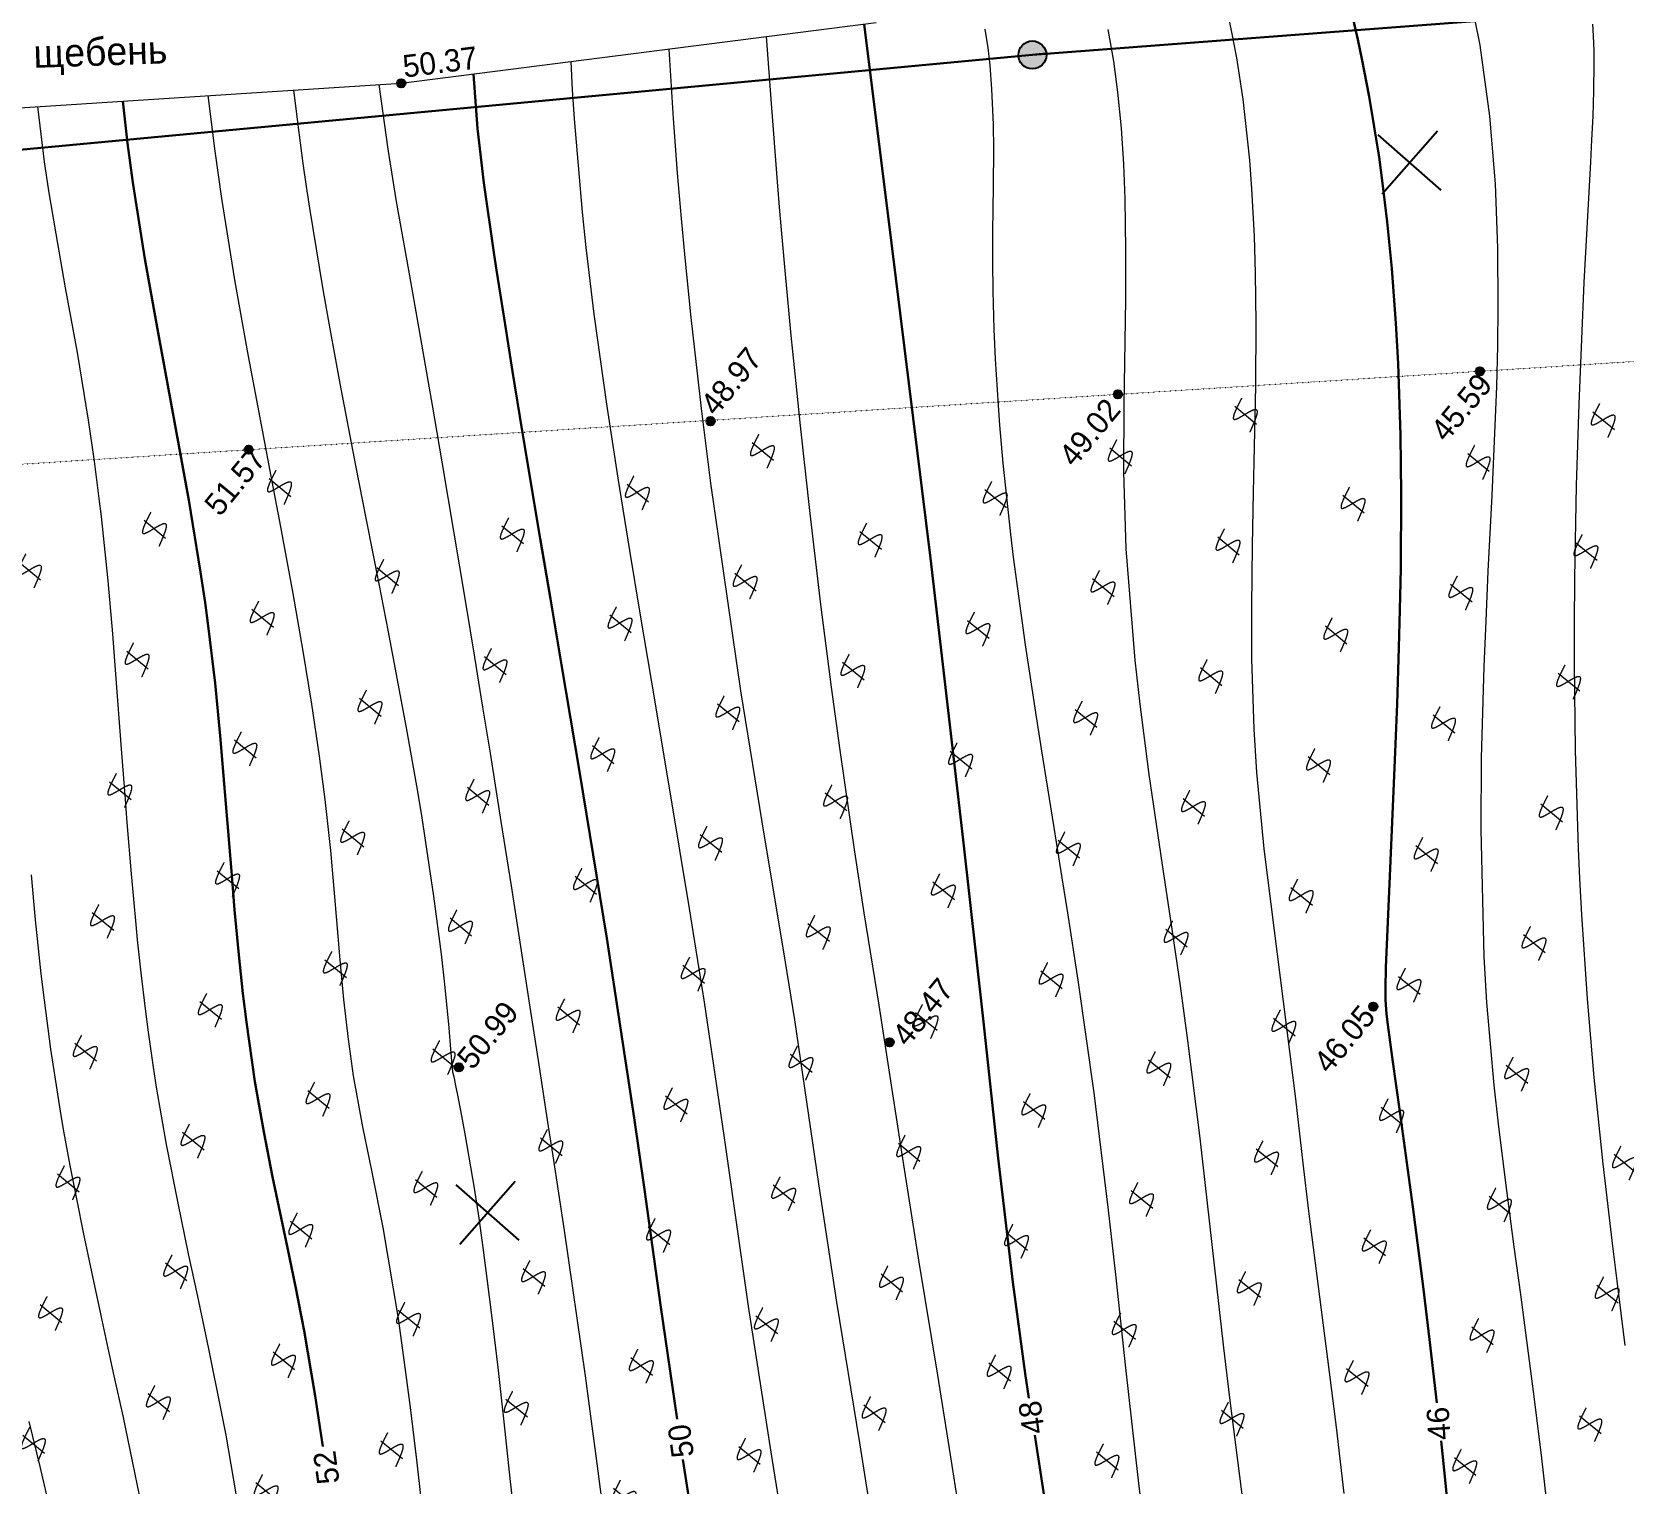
# Model space of a CAD drawing. Header units: millimetres. Extents: x -2893842 to -949497, y -1203244 to 262218.
# Drawn here: x -2203783 to -2146808, y -493663 to -441709 of the extents above; entities that cross this region are included whole.
import ezdxf

# ---------------------------------------------------------------- set-up
doc = ezdxf.new("R2010")
doc.units = ezdxf.units.MM
doc.linetypes.add('g5_366', pattern=[0.85, 0.1, -0.75])
doc.layers.get('0').update_dxf_attribs({"lineweight": 5})
for name, color, linetype in [('!!!_ Размеры', 7, 'Continuous'), ('02_сетка', 253, 'Continuous'), ('10_Границы покрытий и угодий', 253, 'Continuous'), ('13_Растительность', 253, 'Continuous'), ('19_Горизонтали', 253, 'Continuous'), ('30_Канализация', 253, 'Continuous'), ('44_Крышки колодцев', 253, 'Continuous'), ('61_Отметки высоты поверхности', 253, 'Continuous')]:
    doc.layers.add(name, color=color, linetype=linetype)
doc.styles.add('LIKE17', font='d431.shx')
doc.styles.add('LIKE36', font='pragmai.shx')
doc.styles.add('Line_GUGK', font='')
doc.styles.get('Line_GUGK').set_extended_font_data('Bm431', italic=True)
doc.linetypes.add('g5_122_d', pattern='A,1,-1,1.5,-0.4,["Др",Line_GUGK,S=1,R=0,X=0,Y=-0.5],-2.4,1.5,-1,4,-1,4,-1,3', length=21.8)

# ---------------------------------------------------------------- blocks, each defined once
blk = doc.blocks.new('BL_333')
at = {"color": 0}
for p, q in [((0, -3), (0, 3)), ((-3, 0), (3, 0))]:
    blk.add_line(p, q, dxfattribs=at)
blk = doc.blocks.new('g5_117')
h = blk.add_hatch(color=255)
h.paths.add_polyline_path([(-0.299, 0.352), (0.352, -0.299, 0.177899), (0.463, 0, 0.639215)])
h.paths.add_polyline_path([(-0.352, 0.299, 0.177899), (-0.463, 0, 0.639215), (0.299, -0.352)])
at = {"color": 0}
blk.add_lwpolyline([(0.354, -0.354), (-0.354, 0.354)], dxfattribs=at)
blk.add_circle((0, 0), 0.5, dxfattribs=at)
blk = doc.blocks.new('g5_330')
blk.add_hatch(color=0).paths.add_polyline_path([(-0.15, 0, 1), (0.15, 0, 1)])
at = {"color": 0}
blk.add_circle((0, 0), 0.15, dxfattribs=at)
blk = doc.blocks.new('g5_411')
at = {"color": 0, "linetype": 'Continuous', "lineweight": 15}
for points in [[(0.375, 1), (0.365, 0.998), (0.355, 0.996), (0.346, 0.994), (0.336, 0.991), (0.326, 0.989), (0.316, 0.987), (0.307, 0.985), (0.297, 0.983), (0.287, 0.981), (0.277, 0.979), (0.268, 0.976), (0.258, 0.974), (0.248, 0.972), (0.238, 0.97), (0.228, 0.968), (0.219, 0.966), (0.209, 0.963), (0.199, 0.961), (0.189, 0.959), (0.18, 0.957), (0.17, 0.955), (0.16, 0.952), (0.15, 0.95), (0.141, 0.948), (0.131, 0.946), (0.121, 0.943), (0.111, 0.941), (0.102, 0.939), (0.092, 0.937), (0.082, 0.934), (0.073, 0.932), (0.063, 0.93), (0.053, 0.927), (0.043, 0.925), (0.034, 0.923), (0.024, 0.92), (0.014, 0.918), (0.005, 0.915), (-0.005, 0.913), (-0.015, 0.911), (-0.025, 0.908), (-0.034, 0.906), (-0.044, 0.903), (-0.054, 0.901), (-0.063, 0.898), (-0.073, 0.895), (-0.083, 0.893), (-0.092, 0.89), (-0.102, 0.887), (-0.111, 0.885), (-0.121, 0.882), (-0.131, 0.879), (-0.14, 0.876), (-0.15, 0.873), (-0.159, 0.87), (-0.169, 0.867), (-0.178, 0.864), (-0.188, 0.861), (-0.197, 0.858), (-0.207, 0.855), (-0.216, 0.852), (-0.226, 0.849), (-0.235, 0.845), (-0.245, 0.842), (-0.254, 0.838), (-0.263, 0.834), (-0.272, 0.831), (-0.282, 0.827), (-0.291, 0.823), (-0.3, 0.818), (-0.309, 0.814), (-0.318, 0.809), (-0.327, 0.805), (-0.335, 0.799), (-0.344, 0.794), (-0.352, 0.788), (-0.36, 0.782), (-0.367, 0.775), (-0.374, 0.768), (-0.379, 0.76), (-0.383, 0.75), (-0.385, 0.741), (-0.384, 0.731), (-0.38, 0.721), (-0.375, 0.713), (-0.369, 0.705), (-0.361, 0.698), (-0.354, 0.692), (-0.346, 0.686), (-0.337, 0.681), (-0.329, 0.675), (-0.32, 0.67), (-0.312, 0.665), (-0.303, 0.661), (-0.294, 0.656), (-0.285, 0.652), (-0.276, 0.647), (-0.267, 0.643), (-0.258, 0.639), (-0.249, 0.635), (-0.239, 0.631), (-0.23, 0.627), (-0.221, 0.623), (-0.212, 0.619), (-0.202, 0.616), (-0.193, 0.612), (-0.184, 0.608), (-0.174, 0.605), (-0.165, 0.601), (-0.156, 0.597), (-0.146, 0.594), (-0.137, 0.59), (-0.128, 0.587), (-0.118, 0.584), (-0.109, 0.58), (-0.099, 0.577), (-0.09, 0.573), (-0.081, 0.57), (-0.071, 0.567), (-0.062, 0.563), (-0.052, 0.56), (-0.043, 0.556), (-0.034, 0.553), (-0.024, 0.55), (-0.015, 0.546), (-0.005, 0.543), (0.004, 0.54), (0.013, 0.536), (0.023, 0.533), (0.032, 0.53), (0.042, 0.526), (0.051, 0.523), (0.061, 0.519), (0.07, 0.516), (0.079, 0.513), (0.089, 0.509), (0.098, 0.506), (0.108, 0.502), (0.117, 0.499), (0.126, 0.495), (0.136, 0.492), (0.145, 0.488), (0.154, 0.485), (0.164, 0.481), (0.173, 0.477), (0.182, 0.474), (0.191, 0.47), (0.201, 0.466), (0.21, 0.462), (0.219, 0.458), (0.228, 0.454), (0.238, 0.45), (0.247, 0.446), (0.256, 0.442), (0.265, 0.438), (0.274, 0.433), (0.283, 0.429), (0.292, 0.425), (0.301, 0.42), (0.309, 0.415), (0.318, 0.41), (0.327, 0.405), (0.335, 0.4), (0.343, 0.394), (0.351, 0.388), (0.359, 0.382), (0.367, 0.375), (0.374, 0.368), (0.38, 0.36), (0.385, 0.352), (0.39, 0.343), (0.392, 0.333), (0.392, 0.323), (0.391, 0.313), (0.387, 0.304), (0.382, 0.295), (0.377, 0.287), (0.37, 0.279), (0.363, 0.272), (0.356, 0.266), (0.348, 0.259), (0.34, 0.253), (0.332, 0.248), (0.323, 0.242), (0.315, 0.237), (0.306, 0.232), (0.298, 0.227), (0.289, 0.222), (0.28, 0.217), (0.271, 0.213), (0.262, 0.208), (0.253, 0.204), (0.244, 0.2), (0.235, 0.196), (0.226, 0.192), (0.217, 0.188), (0.207, 0.184), (0.198, 0.18), (0.189, 0.176), (0.179, 0.173), (0.17, 0.169), (0.161, 0.165), (0.151, 0.162), (0.142, 0.158), (0.133, 0.155), (0.123, 0.151), (0.114, 0.148), (0.105, 0.145), (0.095, 0.141), (0.086, 0.138), (0.076, 0.135), (0.067, 0.132), (0.057, 0.129), (0.048, 0.125), (0.038, 0.122), (0.029, 0.119), (0.019, 0.116), (0.01, 0.113), (0, 0.11), (-0.009, 0.107), (-0.019, 0.104), (-0.028, 0.101), (-0.038, 0.098), (-0.048, 0.095), (-0.057, 0.092), (-0.067, 0.089), (-0.076, 0.086), (-0.086, 0.083), (-0.095, 0.08), (-0.105, 0.078), (-0.115, 0.075), (-0.124, 0.072), (-0.134, 0.069), (-0.143, 0.066), (-0.153, 0.063), (-0.162, 0.061), (-0.172, 0.058), (-0.182, 0.055), (-0.191, 0.052), (-0.201, 0.049), (-0.21, 0.047), (-0.22, 0.044), (-0.23, 0.041), (-0.239, 0.038), (-0.249, 0.036), (-0.259, 0.033), (-0.268, 0.03), (-0.278, 0.027), (-0.287, 0.025), (-0.297, 0.022), (-0.307, 0.019), (-0.316, 0.017), (-0.326, 0.014), (-0.336, 0.011), (-0.345, 0.008), (-0.355, 0.006), (-0.364, 0.003), (-0.374, 0), (-0.375, 0)], [(0, 1), (0, 0)]]:
    blk.add_lwpolyline(points, dxfattribs=at)
blk = doc.blocks.new('Топо_07.04.17')
at = {"layer": '02_сетка', "color": 3, "linetype": 'Continuous'}
for p, q in [((-261577, -306968), (-263594, -304747)), ((-263696, -306866), (-261475, -304849)), ((-298601, -340573), (-300617, -338351)), ((-300720, -340470), (-298498, -338454))]:
    blk.add_line(p, q, dxfattribs=at)
at = {"layer": '10_Границы покрытий и угодий', "linetype": 'Continuous', "lineweight": 20}
blk.add_lwpolyline([(-425391, -294341), (-406798, -295535), (-389333, -296885), (-372096, -297580), (-356109, -298176), (-332382, -298195), (-315493, -298127), (-298124, -298973), (-280998, -298733)], dxfattribs=at)
at = {"layer": '10_Границы покрытий и угодий', "color": 7, "linetype": 'g5_366', "lineweight": 20}
blk.add_lwpolyline([(-267150, -403277), (-267150, -403277), (-326166, -406624), (-356552, -405124), (-361266, -393704), (-339079, -309702), (-229414, -315118), (-251446, -399128)], close=True, dxfattribs=at)
at = {"layer": '19_Горизонтали', "color": 42, "linetype": 'Continuous', "lineweight": 20}
for points in [[(-316759, -345039), (-316550, -346679), (-316352, -348362)], [(-313118, -348165), (-313226, -346926), (-313388, -345219), (-313535, -343757), (-313638, -342750), (-313760, -341561), (-313919, -339973), (-314054, -338542), (-314156, -337384), (-314257, -336105), (-314341, -334858), (-314375, -334294), (-314475, -331890), (-314507, -330125), (-314512, -329182), (-314499, -327233), (-314466, -325618)], [(-311151, -298339), (-311132, -300330), (-311095, -301378), (-311016, -302936), (-310891, -304893), (-310735, -307243), (-310607, -309684), (-310562, -311173), (-310545, -312521), (-310543, -313165), (-310566, -315475), (-310612, -317384), (-310654, -318676), (-310766, -321661), (-310829, -323321), (-310859, -324149), (-310916, -325989), (-310955, -327801), (-310963, -328355), (-310970, -329549), (-310964, -330843), (-310950, -331678), (-310914, -332946), (-310884, -333665), (-310760, -335750), (-310587, -337881), (-310415, -339728), (-310269, -341221), (-310079, -343182), (-309883, -345419), (-309814, -346322), (-309687, -348453)], [(-303118, -349465), (-303123, -347967), (-303137, -346078), (-303166, -344275), (-303205, -342871), (-303375, -339580), (-303545, -337569), (-303693, -335920), (-303819, -334060), (-303858, -332739), (-303859, -331316), (-303831, -329891), (-303763, -327627), (-303725, -325961), (-303719, -324122), (-303744, -322566), (-303805, -320686), (-303897, -318765), (-304023, -316672), (-304206, -314066), (-304316, -312607), (-304458, -310745), (-304669, -307862), (-304832, -305296), (-304970, -302352), (-305018, -300637), (-305035, -298637)], [(-301977, -298786), (-301965, -300309), (-301942, -301429), (-301918, -302258), (-301890, -303048), (-301746, -305994), (-301658, -307420), (-301520, -309396), (-301288, -312376), (-301126, -314357), (-300935, -316675), (-300795, -318421), (-300533, -322043), (-300404, -324209), (-300356, -325167), (-300253, -328002), (-300220, -330091), (-300220, -331170), (-300242, -332743), (-300263, -333504), (-300278, -333931), (-300287, -334206), (-300282, -334316), (-300264, -334504), (-300240, -334763), (-300188, -335347), (-300142, -335927), (-300123, -336185), (-300091, -336647), (-299988, -338548), (-299946, -339631), (-299916, -340690), (-299894, -341802), (-299878, -343224), (-299872, -345008), (-299876, -346973), (-299884, -349118), (-299886, -349946)], [(-296695, -350400), (-296719, -348822), (-296756, -346938), (-296786, -345659), (-296948, -340412), (-297048, -337712), (-297089, -336656), (-297178, -334416), (-297262, -332341), (-297445, -327949), (-297546, -325621), (-297657, -323151), (-297735, -321476), (-297821, -319674), (-297919, -317688), (-298190, -312591), (-298307, -310543), (-298360, -309645), (-298474, -307773), (-298610, -305649), (-298764, -303153), (-298858, -301269), (-298919, -298935)], [(-290376, -351535), (-290493, -349122), (-290704, -343929), (-290766, -341901), (-290884, -337679), (-291050, -332865), (-291202, -329473), (-291418, -325248), (-291631, -321274), (-291764, -318777), (-291879, -316508), (-292002, -313890), (-292108, -311216), (-292191, -307959), (-292210, -305559), (-292202, -304288), (-292109, -300941), (-292056, -299900), (-291993, -298887)], [(-288469, -298838), (-288597, -301319), (-288673, -303286), (-288719, -304905), (-288749, -306320), (-288776, -308465), (-288775, -311748), (-288741, -314438), (-288509, -321938), (-288253, -327200), (-288037, -331317), (-287920, -333846), (-287726, -339772), (-287561, -344051), (-287315, -349147), (-287153, -352882)], [(-284026, -352264), (-284121, -349942), (-284255, -347062), (-284461, -342898), (-284640, -338986), (-284850, -333668), (-285008, -330330), (-285094, -328118), (-285207, -324453), (-285257, -322182), (-285302, -319194), (-285321, -315920), (-285312, -312763), (-285298, -311238), (-285274, -309512), (-285229, -307176), (-285175, -305043), (-285144, -303994), (-285045, -301181), (-284945, -298789)], [(-277153, -299407), (-277128, -300085), (-277127, -300710), (-277156, -301569), (-277246, -302825), (-277336, -303703), (-277494, -305019), (-277702, -306649), (-277828, -307719), (-277933, -308750), (-278048, -310111), (-278120, -311176), (-278203, -312819), (-278229, -313537), (-278264, -314901), (-278280, -317458), (-278273, -318288), (-278203, -321451), (-278113, -323901), (-278056, -325219), (-277923, -328057), (-277836, -329882), (-277778, -331144), (-277679, -333579), (-277571, -337658), (-277534, -341879), (-277535, -344092), (-277548, -347561), (-277557, -351618), (-277537, -355204)], [(-273913, -352897), (-273964, -349136), (-273977, -347246), (-273978, -339694), (-274014, -336176), (-274062, -334194), (-274137, -331915), (-274213, -329830), (-274317, -326560), (-274360, -324026), (-274360, -322442), (-274229, -318442), (-274001, -315702), (-273722, -313317), (-273238, -309586), (-273028, -307822), (-272849, -306005), (-272758, -304770), (-272697, -303476), (-272679, -302181), (-272703, -301058), (-272770, -299920)], [(-270280, -352905), (-270294, -350513), (-270320, -348534), (-270400, -342726), (-270409, -340992), (-270414, -338681), (-270493, -332612), (-270532, -329673), (-270486, -326929), (-270405, -325379), (-270197, -322865), (-269995, -321006), (-269725, -318843), (-269473, -316963), (-269324, -315871), (-268967, -313190), (-268697, -310944), (-268515, -309167), (-268406, -307853), (-268303, -306156), (-268265, -305126), (-268257, -302934), (-268316, -301437), (-268377, -300569), (-268461, -299678)], [(-259783, -300039), (-259626, -301970), (-259626, -301970), (-259566, -304536), (-259641, -306958), (-259812, -309257), (-260032, -311328), (-260209, -312725), (-260411, -314165), (-261015, -318026), (-261453, -320701), (-261735, -322459), (-261985, -324078), (-262445, -327317), (-262754, -329852), (-263154, -334387), (-263241, -336032), (-263314, -338991), (-263318, -340391), (-263299, -342507), (-263256, -344820), (-263218, -346544), (-263153, -350046), (-263128, -352336), (-263132, -355850)], [(-259698, -348780), (-259727, -346447), (-259739, -345193), (-259747, -342226), (-259717, -339131), (-259642, -336297), (-259502, -333293), (-259423, -331998), (-259349, -330919), (-259059, -327418), (-258747, -324340), (-258589, -322948), (-258390, -321300), (-257956, -318013), (-257540, -315132), (-257187, -312833), (-256867, -310832), (-256689, -309750), (-256443, -308287), (-256297, -307428), (-256149, -306565), (-256017, -305790), (-255880, -304947), (-255749, -304048), (-255632, -303098), (-255587, -302643), (-255545, -302102), (-255520, -301682)]]:
    blk.add_lwpolyline(points, dxfattribs=at)
at = {"layer": '19_Горизонтали', "color": 42, "linetype": 'Continuous', "lineweight": 30}
for points in [[(-308093, -298488), (-308092, -299997), (-308062, -301421), (-307944, -304185), (-307767, -306995), (-307599, -309364), (-307528, -310356), (-307437, -311683), (-307359, -312931), (-307227, -315539), (-307190, -316640), (-307171, -317488), (-307162, -319548), (-307192, -321445), (-307280, -324446), (-307340, -326295), (-307380, -327686), (-307412, -329305), (-307421, -330693), (-307414, -331722), (-307352, -333862), (-307240, -335698), (-307107, -337330), (-306867, -339911), (-306739, -341314), (-306608, -342923), (-306471, -345280), (-306424, -346566), (-306411, -347116)], [(-293701, -347570), (-293824, -343522), (-293937, -339188), (-294009, -336683), (-294256, -330196), (-294556, -324163), (-294766, -320297), (-294899, -317898), (-295018, -315716), (-295223, -311821), (-295328, -309670), (-295416, -307742), (-295489, -306000), (-295514, -305369), (-295587, -302848), (-295589, -300887), (-295517, -298937)], [(-281421, -298739), (-281341, -306641), (-281219, -317993), (-281192, -328136), (-281212, -334580), (-281237, -339592), (-281218, -344062), (-281144, -347358), (-281108, -348239)], [(-266621, -350059), (-266628, -347772), (-266647, -345860), (-266693, -342987), (-266768, -339547), (-266814, -337676), (-266846, -336425), (-266848, -336031), (-266826, -335533), (-266784, -335112), (-266678, -334373), (-266172, -331140), (-265566, -327309), (-265220, -325055), (-264928, -323071), (-264739, -321715), (-264546, -320257), (-264228, -317600), (-264018, -315516), (-263813, -312955), (-263729, -311514), (-263652, -309555), (-263626, -307875), (-263635, -306481), (-263656, -305548), (-263762, -303351), (-263870, -301975), (-263937, -301276), (-264077, -300061)], [(-298127, -409225), (-296838, -400090), (-296322, -396365), (-295492, -390591), (-295088, -387941), (-294689, -385462), (-294119, -382136), (-294119, -382136), (-293242, -376713), (-293242, -376713), (-293068, -374821), (-292987, -373226), (-292953, -371430), (-292978, -369097), (-293234, -362827), (-293352, -358395), (-293374, -355668), (-293540, -352053), (-293638, -349642), (-293657, -349025)], [(-281052, -349586), (-280968, -351634), (-280846, -354348), (-280686, -359767), (-280664, -364565), (-280686, -368937), (-280699, -371726), (-280699, -373853), (-280680, -376289), (-280695, -378502), (-280830, -381003), (-281013, -382942), (-281359, -385593), (-281706, -387746), (-282143, -390123), (-282583, -392316), (-282873, -393703), (-283280, -395613), (-284690, -402464), (-285208, -405455), (-285685, -408677)], [(-266669, -354826), (-266638, -352948), (-266628, -351421)]]:
    blk.add_lwpolyline(points, dxfattribs=at)
at = {"layer": '30_Канализация', "color": 3, "linetype": 'g5_122_d', "lineweight": 30}
blk.add_lwpolyline([(-459669, -290510), (-451541, -290393), (-401816, -295421), (-365694, -297745), (-330742, -299433), (-275570, -300513), (-220754, -302523), (-181654, -303046), (-137004, -304079), (-97871, -300292), (-69776, -299098), (-56112, -303462), (-26736, -316763)], dxfattribs=at)
at = {"layer": '02_сетка', "color": 92, "xscale": 500.0000000002746, "yscale": 500.0000000002746, "zscale": 500.0000000002746, "rotation": 42.22816425403256}
for p in [(-262585, -305858), (-299609, -339462)]:
    blk.add_blockref('BL_333', p, dxfattribs=at)
at = {"layer": '13_Растительность', "color": 7, "linetype": 'Continuous', "lineweight": 20, "xscale": 999.9999999999995, "yscale": 999.9999999999995, "zscale": 999.9999999999995, "rotation": 43.98139083737546}
for p in [(-303719, -313213, -67200), (-308333, -314192, -67200), (-286404, -313874, -67200), (-291018, -314853, -67200), (-269089, -314536, -67200), (-312948, -315170, -67200), (-295633, -315832, -67200), (-273703, -315514, -67200), (-278318, -316493, -67200), (-256388, -316176, -67200), (-300247, -316811, -67200), (-261003, -317155, -67200), (-282932, -317472, -67200), (-304861, -317789, -67200), (-265617, -318133, -67200), (-309476, -318768, -67200), (-287546, -318451, -67200), (-292161, -319430, -67200), (-270231, -319112, -67200), (-296775, -320408, -67200), (-274845, -320091, -67200), (-279460, -321070, -67200), (-257530, -320753, -67200), (-301389, -321387, -67200), (-262145, -321731, -67200), (-284074, -322049, -67200), (-306004, -322366, -67200), (-266759, -322710, -67200), (-310618, -323345, -67200), (-288688, -323027, -67200), (-293303, -324006, -67200), (-271373, -323689, -67200), (-297917, -324985, -67200), (-275988, -324668, -67200), (-280602, -325646, -67200), (-258673, -325329, -67200), (-302531, -325964, -67200), (-263287, -326308, -67200), (-285216, -326625, -67200), (-307146, -326943, -67200), (-267901, -327287, -67200), (-311760, -327921, -67200), (-289831, -327604, -67200), (-294445, -328583, -67200), (-272516, -328265, -67200), (-299059, -329562, -67200), (-277130, -329244, -67200), (-281744, -330223, -67200), (-259815, -329906, -67200), (-303674, -330540, -67200), (-286359, -331202, -67200), (-264429, -330885, -67200), (-308288, -331519, -67200), (-269043, -331863, -67200), (-312902, -332498, -67200), (-290973, -332181, -67200), (-273658, -332842, -67200), (-295587, -333159, -67200), (-300202, -334138, -67200), (-278272, -333821, -67200), (-282886, -334800, -67200), (-260957, -334482, -67200), (-304816, -335117, -67200), (-287501, -335778, -67200), (-265571, -335461, -67200), (-309430, -336096, -67200), (-270186, -336440, -67200), (-314044, -337075, -67200), (-292115, -336757, -67200), (-274800, -337419, -67200), (-296729, -337736, -67200), (-301344, -338715, -67200), (-279414, -338398, -67200), (-284029, -339376, -67200), (-262099, -339059, -67200), (-305958, -339694, -67200), (-288643, -340355, -67200), (-266714, -340038, -67200), (-310572, -340672, -67200), (-271328, -341017, -67200), (-315187, -341651, -67200), (-293257, -341334, -67200), (-275942, -341995, -67200), (-297872, -342313, -67200), (-258627, -342657, -67200), (-302486, -343291, -67200), (-280556, -342974, -67200), (-285171, -343953, -67200), (-263241, -343636, -67200), (-307100, -344270, -67200), (-289785, -344932, -67200), (-267856, -344614, -67200), (-311715, -345249, -67200), (-272470, -345593, -67200), (-316329, -346228, -67200), (-294399, -345910, -67200), (-277084, -346572, -67200), (-299014, -346889, -67200), (-259769, -347233, -67200), (-303628, -347868, -67200), (-281699, -347551, -67200), (-286313, -348530, -67200), (-264384, -348212, -67200), (-308242, -348847, -67200), (-290927, -349508, -67200), (-268998, -349191, -67200), (-273612, -350170, -67200), (-295542, -350487, -67200), (-278227, -351149, -67200), (-260911, -351810, -67200), (-265526, -352789, -67200)]:
    blk.add_blockref('g5_411', p, dxfattribs=at)
at = {"layer": '44_Крышки колодцев', "color": 7, "linetype": 'Continuous', "lineweight": 20, "xscale": 999.9999999999995, "yscale": 999.9999999999995, "zscale": 999.9999999999995, "rotation": 43.98139083737546}
blk.add_blockref('g5_117', (-275570, -300513, -67200), dxfattribs=at)
at = {"layer": '61_Отметки высоты поверхности', "color": 7, "linetype": 'Continuous', "lineweight": 20, "xscale": 999.9999999999995, "yscale": 999.9999999999995, "zscale": 999.9999999999995, "rotation": 43.98139083737546}
for p in [(-298124, -298973, -67200), (-305025, -311384, -67200), (-288487, -312233, -18200), (-273898, -312922, -20200), (-260935, -313561, -67200), (-300044, -334188, -16200), (-284629, -335033, -18700), (-267289, -335713, -67200)]:
    blk.add_blockref('g5_330', p, dxfattribs=at)
at = {"layer": '10_Границы покрытий и угодий', "color": 7, "linetype": 'Continuous', "lineweight": 15, "style": 'LIKE36'}
blk.add_text('щебень', height=1000, rotation=355.4911, dxfattribs=at).set_placement((-311121, -296947, -67200))
at = {"layer": '19_Горизонтали', "color": 42, "linetype": 'Continuous', "lineweight": 15, "style": 'LIKE36'}
for s, rotation, p in [('52', 91.241, (-305956, -348466, -33200)), ('50', 91.241, (-293245, -348950, -33200)), ('48', 91.241, (-280682, -349530, -33200)), ('46', 87.0723, (-266280, -351414, -33200))]:
    blk.add_text(s, height=800, rotation=rotation, dxfattribs=at).set_placement(p)
at = {"layer": '61_Отметки высоты поверхности', "color": 7, "linetype": 'Continuous', "lineweight": 15, "style": 'LIKE17'}
for s, rotation, p in [('50.37', 0.6454, (-297992, -298787, -67200)), ('48.97', 43.9814, (-288283, -312114, 2300)), ('51.57', 43.9814, (-306322, -313678, -46700)), ('49.02', 43.9814, (-275743, -315373, 300)), ('45.59', 43.9814, (-262425, -315982, -1200)), ('50.99', 43.9814, (-299575, -334371, 4300)), ('48.47', 43.9814, (-284010, -335303, 1800)), ('46.05', 43.9814, (-269131, -337964, -46700))]:
    blk.add_text(s, height=800, rotation=rotation, dxfattribs=at).set_placement(p)

msp = doc.modelspace()

# ---------------------------------------------------------------- block references
at = {"layer": '!!!_ Размеры', "color": 1, "lineweight": 0, "rotation": 6.471407436947433}
msp.add_blockref('Топо_07.04.17', (-1928038.79367, -112877.83782), dxfattribs=at)

doc.saveas('drawing.dxf')
